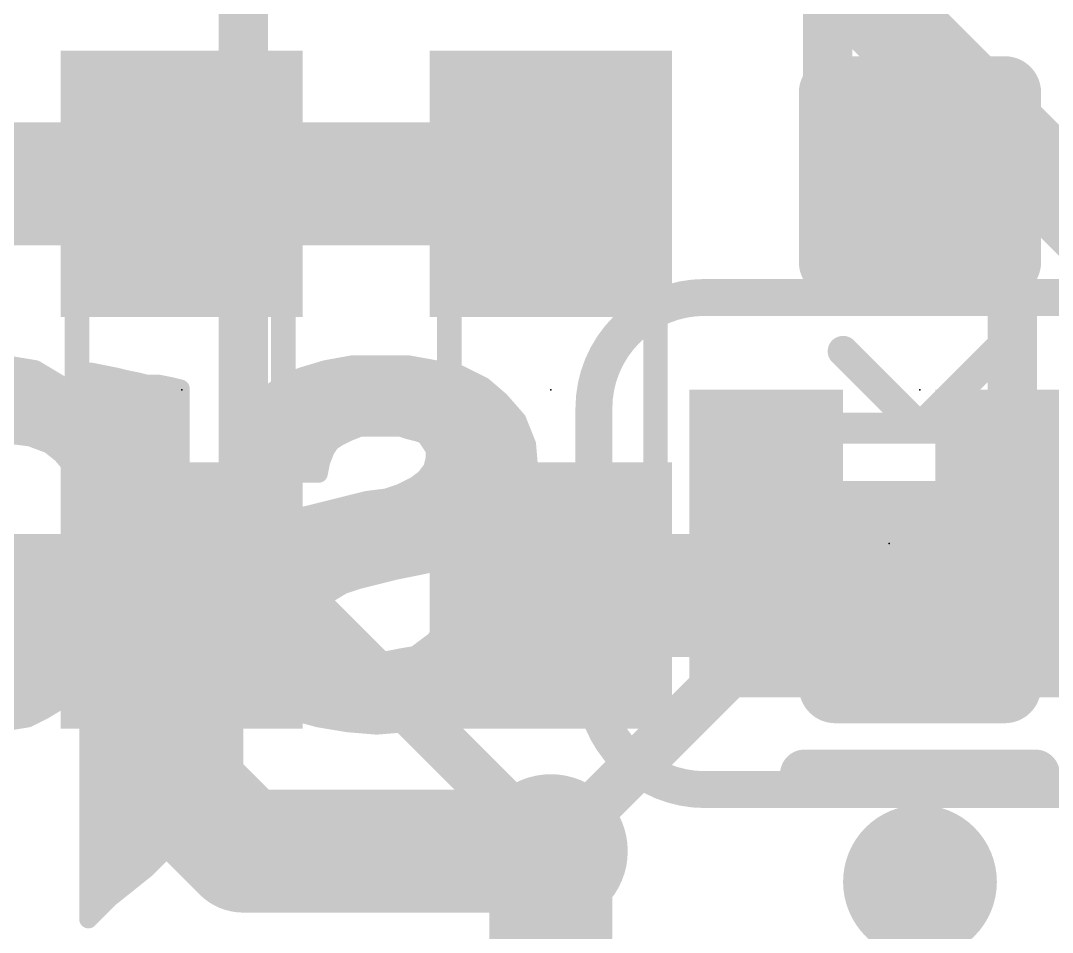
# Model space of a CAD drawing. Extents: x -31.8 to 54.9, y -15.3 to 25.5.
# Drawn here: x 15.845 to 20.105, y 16.047 to 19.812 of the extents above; entities that cross this region are included whole.
import ezdxf

# ---------------------------------------------------------------- set-up
doc = ezdxf.new("R2010")
doc.units = 0
for name, color, linetype in [('1', 12, 'CONTINUOUS'), ('16', 132, 'CONTINUOUS'), ('18', 110, 'CONTINUOUS'), ('21', 41, 'CONTINUOUS'), ('22', 40, 'CONTINUOUS'), ('23', 53, 'CONTINUOUS'), ('24', 53, 'CONTINUOUS'), ('51', 53, 'CONTINUOUS')]:
    doc.layers.add(name, color=color, linetype=linetype)

# ---------------------------------------------------------------- blocks, each defined once
blk = doc.blocks.new('RECT')
blk.add_solid([(-0.5, -0.5), (0.5, -0.5), (-0.5, 0.5), (0.5, 0.5)])
blk = doc.blocks.new('RECT160000X160000R30')
at = {"const_width": 0.15}
blk.add_lwpolyline([(0.425, -0.35), (0.425, 0.35, 0.4142), (0.35, 0.425), (-0.35, 0.425, 0.4142), (-0.425, 0.35), (-0.425, -0.35, 0.4142), (-0.35, -0.425), (0.35, -0.425, 0.4142)], format="xyb", close=True, dxfattribs=at)
blk.add_solid([(-0.3754, -0.3754), (0.3754, -0.3754), (-0.3754, 0.3754), (0.3754, 0.3754)])
blk = doc.blocks.new('ROUNDV')
at = {"const_width": 0.5}
blk.add_lwpolyline([(0, -0.25, 1), (0, 0.25, 1), (0, -0.25)], format="xyb", dxfattribs=at)

msp = doc.modelspace()

# ---------------------------------------------------------------- linework, layer by layer
at = {"layer": '1'}
for points, const_width in [([(19.177, 19.546), (19.177, 20.193)], 0.2032), ([(19.558, 19.165), (19.177, 19.546)], 0.2032), ([(16.51, 19.138), (14.986, 19.138)], 0.508), ([(18.034, 19.138), (16.51, 19.138)], 0.508), ([(14.986, 17.438), (16.51, 17.438)], 0.508), ([(16.51, 16.637), (16.51, 17.438)], 0.508), ([(19.531, 17.438), (18.034, 17.438)], 0.508), ([(19.558, 17.411), (19.531, 17.438)], 0.508), ([(16.764, 16.383), (16.51, 16.637)], 0.508), ([(18.034, 16.383), (16.764, 16.383)], 0.508)]:
    msp.add_lwpolyline(points, dxfattribs=dict(at, const_width=const_width))
for points, const_width in [([(19.2129, 19.5819, 1), (19.1411, 19.5101)], 0.1016), ([(19.1262, 19.546, 1), (19.2278, 19.546)], 0.1016), ([(16.51, 19.265, 1), (16.51, 19.011)], 0.254), ([(16.51, 19.011, 1), (16.51, 19.265)], 0.254), ([(18.034, 19.011, 1), (18.034, 19.265)], 0.254), ([(19.5221, 19.1291, 1), (19.5939, 19.2009)], 0.1016), ([(16.637, 17.438, 1), (16.383, 17.438)], 0.254), ([(16.51, 17.311, 1), (16.51, 17.565)], 0.254), ([(18.034, 17.565, 1), (18.034, 17.311)], 0.254), ([(19.6208, 17.5278, 1), (19.4412, 17.3482)], 0.254), ([(19.531, 17.311, 1), (19.531, 17.565)], 0.254), ([(19.4682, 17.3212, 1), (19.6478, 17.5008)], 0.254), ([(16.5998, 16.7268, 1), (16.4202, 16.5472)], 0.254), ([(16.383, 16.637, 1), (16.637, 16.637)], 0.254), ([(16.764, 16.51, 1), (16.764, 16.256)], 0.254), ([(18.034, 16.256, 1), (18.034, 16.51)], 0.254), ([(16.6742, 16.2932, 1), (16.8538, 16.4728)], 0.254)]:
    msp.add_lwpolyline(points, format="xyb", dxfattribs=dict(at, const_width=const_width))
at = {"layer": '16'}
for points, const_width in [([(16.764, 17.653), (16.764, 22.225)], 0.2032), ([(19.177, 20.193), (19.939, 19.431)], 0.2032), ([(19.939, 19.431), (19.939, 17.653)], 0.2032), ([(17.2085, 17.2085), (16.764, 17.653)], 0.2032), ([(18.923, 17.653), (18.923, 17.272)], 0.2032), ([(18.923, 17.272), (18.034, 16.383)], 0.2032), ([(18.034, 16.383), (17.2085, 17.2085)], 0.2032), ([(18.034, 15.494), (18.034, 16.383)], 0.508)]:
    msp.add_lwpolyline(points, dxfattribs=dict(at, const_width=const_width))
for points, const_width in [([(19.9898, 19.431, 1), (19.8882, 19.431)], 0.1016), ([(19.9031, 19.3951, 1), (19.9749, 19.4669)], 0.1016), ([(16.7999, 17.6889, 1), (16.7281, 17.6171)], 0.1016), ([(18.9738, 17.653, 1), (18.8722, 17.653)], 0.1016), ([(16.7132, 17.653, 1), (16.8148, 17.653)], 0.1016), ([(19.8882, 17.653, 1), (19.9898, 17.653)], 0.1016), ([(18.9589, 17.2361, 1), (18.8871, 17.3079)], 0.1016), ([(17.2444, 17.2444, 1), (17.1726, 17.1726)], 0.1016), ([(17.1726, 17.1726, 1), (17.2444, 17.2444)], 0.1016), ([(18.8722, 17.272, 1), (18.9738, 17.272)], 0.1016), ([(18.161, 16.383, 1), (17.907, 16.383)], 0.254), ([(17.9981, 16.4189, 1), (18.0699, 16.3471)], 0.1016), ([(17.9981, 16.3471, 1), (18.0699, 16.4189)], 0.1016)]:
    msp.add_lwpolyline(points, format="xyb", dxfattribs=dict(at, const_width=const_width))
at = {"layer": '21', "const_width": 0.2032}
msp.add_lwpolyline([(20.0343, 16.7005), (19.0817, 16.7005)], dxfattribs=at)
at = {"layer": '21', "const_width": 0.1016}
for points in [[(19.0817, 16.7513, 1), (19.0817, 16.6497)], [(20.0343, 16.6497, 1), (20.0343, 16.7513)]]:
    msp.add_lwpolyline(points, format="xyb", dxfattribs=at)
at = {"layer": '22'}
for points, const_width in [([(13.716, 25.4), (25.4, 13.716)], 0.2032), ([(20.955, 18.415), (18.669, 20.701)], 0.2032), ([(19.2024, 19.9136), (19.4564, 19.9136)], 0.2032), ([(19.4056, 19.7104), (19.6596, 19.7104)], 0.2032), ([(19.6088, 19.5072), (19.8628, 19.5072)], 0.2032), ([(19.812, 19.304), (20.066, 19.304)], 0.2032), ([(20.0152, 19.1008), (20.2692, 19.1008)], 0.2032), ([(20.193, 18.669), (18.669, 18.669)], 0.1524), ([(15.5152, 18.3642), (15.918, 18.3642)], 0.0762), ([(15.905, 18.372), (15.785, 18.392)], 0.0762), ([(16.005, 18.312), (15.905, 18.372)], 0.0762), ([(17.105, 18.372), (17.005, 18.342)], 0.0762), ([(17.079, 18.3642), (17.594, 18.3642)], 0.0762), ([(17.215, 18.392), (17.105, 18.372)], 0.0762), ([(17.445, 18.392), (17.215, 18.392)], 0.0762), ([(17.555, 18.372), (17.445, 18.392)], 0.0762), ([(17.655, 18.352), (17.555, 18.372)], 0.0762), ([(16.235, 18.342), (16.135, 18.362)], 0.0762), ([(16.135, 18.362), (16.135, 18.182)], 0.0762), ([(16.275, 18.332), (16.235, 18.342)], 0.0762), ([(16.325, 18.322), (16.275, 18.332)], 0.0762), ([(16.365, 18.312), (16.325, 18.322)], 0.0762), ([(17.005, 18.342), (16.915, 18.302)], 0.0762), ([(17.755, 18.302), (17.655, 18.352)], 0.0762), ([(15.3559, 18.288), (16.035, 18.288)], 0.0762), ([(16.055, 18.272), (16.005, 18.312)], 0.0762), ([(16.135, 18.288), (16.505, 18.288)], 0.0762), ([(16.415, 18.312), (16.365, 18.312)], 0.0762), ([(16.465, 18.302), (16.415, 18.312)], 0.0762), ([(16.505, 18.292), (16.465, 18.302)], 0.0762), ([(16.505, 16.442), (16.505, 18.292)], 0.0762), ([(16.915, 18.302), (16.835, 18.242)], 0.0762), ([(16.8963, 18.288), (17.7713, 18.288)], 0.0762), ([(17.825, 18.242), (17.755, 18.302)], 0.0762), ([(16.095, 18.232), (16.055, 18.272)], 0.0762), ([(16.835, 18.242), (16.775, 18.162)], 0.0762), ([(17.895, 18.162), (17.825, 18.242)], 0.0762), ([(18.2118, 17.0942), (18.2118, 18.2118)], 0.1524), ([(15.2698, 18.2118), (16.1112, 18.2118)], 0.0762), ([(16.135, 18.182), (16.095, 18.232)], 0.0762), ([(16.135, 18.2118), (16.505, 18.2118)], 0.0762), ([(16.8124, 18.2118), (17.8514, 18.2118)], 0.0762), ([(16.775, 18.162), (16.725, 18.062)], 0.0762), ([(17.935, 18.062), (17.895, 18.162)], 0.0762), ([(15.2082, 18.1356), (16.505, 18.1356)], 0.0762), ([(16.7618, 18.1356), (17.9056, 18.1356)], 0.0762), ([(17.155, 18.092), (17.195, 18.112)], 0.0762), ([(17.195, 18.112), (17.245, 18.132)], 0.0762), ([(17.245, 18.132), (17.415, 18.132)], 0.0762), ([(17.415, 18.132), (17.445, 18.122)], 0.0762), ([(17.445, 18.122), (17.485, 18.112)], 0.0762), ([(17.485, 18.112), (17.515, 18.102)], 0.0762), ([(15.805, 18.102), (15.885, 18.092)], 0.0762), ([(15.885, 18.092), (15.965, 18.062)], 0.0762), ([(17.105, 18.042), (17.125, 18.072)], 0.0762), ([(17.125, 18.072), (17.155, 18.092)], 0.0762), ([(17.515, 18.102), (17.555, 18.042)], 0.0762), ([(15.965, 18.062), (16.015, 18.022)], 0.0762), ([(15.9683, 18.0594), (16.505, 18.0594)], 0.0762), ([(16.725, 18.062), (16.705, 17.942)], 0.0762), ([(16.7246, 18.0594), (17.1166, 18.0594)], 0.0762), ([(17.085, 17.992), (17.105, 18.042)], 0.0762), ([(17.5434, 18.0594), (17.9352, 18.0594)], 0.0762), ([(17.555, 18.042), (17.555, 18.002)], 0.0762), ([(17.945, 17.942), (17.935, 18.062)], 0.0762), ([(16.015, 18.022), (16.065, 17.962)], 0.0762), ([(16.0473, 17.9832), (16.505, 17.9832)], 0.0762), ([(16.7119, 17.9832), (17.0832, 17.9832)], 0.0762), ([(17.075, 17.942), (17.085, 17.992)], 0.0762), ([(17.555, 18.002), (17.545, 17.962)], 0.0762), ([(17.5503, 17.9832), (17.9416, 17.9832)], 0.0762), ([(16.065, 17.962), (16.095, 17.892)], 0.0762), ([(16.705, 17.942), (17.075, 17.942)], 0.0762), ([(17.545, 17.962), (17.515, 17.922)], 0.0762), ([(17.935, 17.852), (17.945, 17.942)], 0.0762), ([(16.0886, 17.907), (16.505, 17.907)], 0.0762), ([(17.515, 17.922), (17.475, 17.892)], 0.0762), ([(17.495, 17.907), (17.9411, 17.907)], 0.0762), ([(16.095, 17.892), (16.125, 17.812)], 0.0762), ([(17.415, 17.862), (17.355, 17.842)], 0.0762), ([(17.475, 17.892), (17.415, 17.862)], 0.0762), ([(16.118, 17.8308), (16.505, 17.8308)], 0.0762), ([(16.125, 17.812), (16.135, 17.732)], 0.0762), ([(17.275, 17.832), (17.035, 17.772)], 0.0762), ([(17.2702, 17.8308), (17.9259, 17.8308)], 0.0762), ([(17.355, 17.842), (17.275, 17.832)], 0.0762), ([(17.905, 17.782), (17.935, 17.852)], 0.0762), ([(17.035, 17.772), (16.945, 17.752)], 0.0762), ([(17.865, 17.722), (17.905, 17.782)], 0.0762), ([(16.1322, 17.7546), (16.505, 17.7546)], 0.0762), ([(16.135, 17.732), (16.135, 17.562)], 0.0762), ([(16.945, 17.752), (16.805, 17.672)], 0.0762), ([(16.9567, 17.7546), (17.8867, 17.7546)], 0.0762), ([(17.735, 17.642), (17.805, 17.682)], 0.0762), ([(17.805, 17.682), (17.865, 17.722)], 0.0762), ([(16.135, 17.6784), (16.505, 17.6784)], 0.0762), ([(16.805, 17.672), (16.745, 17.622)], 0.0762), ([(16.8162, 17.6784), (17.7987, 17.6784)], 0.0762), ([(17.665, 17.612), (17.735, 17.642)], 0.0762), ([(16.135, 17.6022), (16.505, 17.6022)], 0.0762), ([(16.745, 17.622), (16.705, 17.562)], 0.0762), ([(16.7318, 17.6022), (17.6389, 17.6022)], 0.0762), ([(17.585, 17.582), (17.665, 17.612)], 0.0762), ([(16.135, 17.562), (16.095, 17.402)], 0.0762), ([(16.705, 17.562), (16.675, 17.492)], 0.0762), ([(17.395, 17.542), (17.495, 17.562)], 0.0762), ([(17.495, 17.562), (17.585, 17.582)], 0.0762), ([(16.126, 17.526), (16.505, 17.526)], 0.0762), ([(16.6896, 17.526), (17.331, 17.526)], 0.0762), ([(17.235, 17.502), (17.395, 17.542)], 0.0762), ([(16.675, 17.492), (16.665, 17.402)], 0.0762), ([(17.125, 17.452), (17.175, 17.482)], 0.0762), ([(17.175, 17.482), (17.235, 17.502)], 0.0762), ([(16.107, 17.4498), (16.505, 17.4498)], 0.0762), ([(16.6703, 17.4498), (17.1221, 17.4498)], 0.0762), ([(17.085, 17.422), (17.125, 17.452)], 0.0762), ([(16.095, 17.402), (16.065, 17.332)], 0.0762), ([(16.665, 17.402), (16.685, 17.272)], 0.0762), ([(17.065, 17.382), (17.085, 17.422)], 0.0762), ([(17.605, 17.402), (17.605, 17.342)], 0.0762), ([(17.975, 17.402), (17.605, 17.402)], 0.0762), ([(17.955, 17.272), (17.975, 17.402)], 0.0762), ([(16.0828, 17.3736), (16.505, 17.3736)], 0.0762), ([(16.6694, 17.3736), (17.0629, 17.3736)], 0.0762), ([(17.055, 17.342), (17.065, 17.382)], 0.0762), ([(17.075, 17.262), (17.055, 17.342)], 0.0762), ([(17.605, 17.342), (17.585, 17.292)], 0.0762), ([(17.605, 17.3736), (17.9706, 17.3736)], 0.0762), ([(16.065, 17.332), (16.015, 17.282)], 0.0762), ([(16.015, 17.282), (15.955, 17.232)], 0.0762), ([(16.0304, 17.2974), (16.505, 17.2974)], 0.0762), ([(16.6811, 17.2974), (17.0662, 17.2974)], 0.0762), ([(16.685, 17.272), (16.725, 17.162)], 0.0762), ([(17.105, 17.232), (17.075, 17.262)], 0.0762), ([(17.585, 17.292), (17.555, 17.252)], 0.0762), ([(17.5872, 17.2974), (17.9589, 17.2974)], 0.0762), ([(17.915, 17.172), (17.955, 17.272)], 0.0762), ([(15.955, 17.232), (15.885, 17.212)], 0.0762), ([(15.9172, 17.2212), (16.505, 17.2212)], 0.0762), ([(16.7035, 17.2212), (17.1194, 17.2212)], 0.0762), ([(17.145, 17.202), (17.105, 17.232)], 0.0762), ([(17.555, 17.252), (17.475, 17.192)], 0.0762), ([(17.5139, 17.2212), (17.9347, 17.2212)], 0.0762), ([(15.885, 17.212), (15.795, 17.202)], 0.0762), ([(17.185, 17.182), (17.145, 17.202)], 0.0762), ([(17.225, 17.172), (17.185, 17.182)], 0.0762), ([(17.265, 17.172), (17.225, 17.172)], 0.0762), ([(17.305, 17.162), (17.265, 17.172)], 0.0762), ([(17.365, 17.172), (17.305, 17.162)], 0.0762), ([(17.415, 17.182), (17.365, 17.172)], 0.0762), ([(17.475, 17.192), (17.415, 17.182)], 0.0762), ([(17.845, 17.082), (17.915, 17.172)], 0.0762), ([(15.2179, 17.145), (16.505, 17.145)], 0.0762), ([(16.725, 17.162), (16.785, 17.082)], 0.0762), ([(16.7378, 17.145), (17.894, 17.145)], 0.0762), ([(16.035, 17.022), (16.115, 17.122)], 0.0762), ([(16.115, 17.122), (16.125, 17.122)], 0.0762), ([(16.125, 17.122), (16.125, 16.102)], 0.0762), ([(15.2882, 17.0688), (16.0724, 17.0688)], 0.0762), ([(16.125, 17.0688), (16.505, 17.0688)], 0.0762), ([(16.785, 17.082), (16.865, 17.012)], 0.0762), ([(16.8001, 17.0688), (17.8299, 17.0688)], 0.0762), ([(17.765, 17.012), (17.845, 17.082)], 0.0762), ([(15.935, 16.962), (16.035, 17.022)], 0.0762), ([(16.865, 17.012), (16.965, 16.962)], 0.0762), ([(17.665, 16.962), (17.765, 17.012)], 0.0762), ([(15.3829, 16.9926), (15.986, 16.9926)], 0.0762), ([(15.875, 16.932), (15.935, 16.962)], 0.0762), ([(16.125, 16.9926), (16.505, 16.9926)], 0.0762), ([(16.9038, 16.9926), (17.7262, 16.9926)], 0.0762), ([(16.965, 16.962), (17.075, 16.932)], 0.0762), ([(17.555, 16.932), (17.665, 16.962)], 0.0762), ([(15.695, 16.902), (15.875, 16.932)], 0.0762), ([(16.125, 16.9164), (16.505, 16.9164)], 0.0762), ([(17.075, 16.932), (17.195, 16.912)], 0.0762), ([(17.1686, 16.9164), (17.4614, 16.9164)], 0.0762), ([(17.435, 16.912), (17.555, 16.932)], 0.0762), ([(17.195, 16.912), (17.315, 16.902)], 0.0762), ([(17.315, 16.902), (17.435, 16.912)], 0.0762), ([(16.125, 16.8402), (16.505, 16.8402)], 0.0762), ([(16.125, 16.764), (16.505, 16.764)], 0.0762), ([(16.125, 16.6878), (16.505, 16.6878)], 0.0762), ([(18.669, 16.637), (20.193, 16.637)], 0.1524), ([(16.125, 16.6116), (16.505, 16.6116)], 0.0762), ([(16.125, 16.5354), (16.505, 16.5354)], 0.0762), ([(16.125, 16.4592), (16.505, 16.4592)], 0.0762), ([(16.455, 16.402), (16.505, 16.442)], 0.0762), ([(16.125, 16.383), (16.436, 16.383)], 0.0762), ([(16.365, 16.312), (16.455, 16.402)], 0.0762), ([(16.125, 16.3068), (16.3585, 16.3068)], 0.0762), ([(16.215, 16.192), (16.365, 16.312)], 0.0762), ([(16.125, 16.2306), (16.2632, 16.2306)], 0.0762), ([(16.125, 16.102), (16.215, 16.192)], 0.0762), ([(16.125, 16.1544), (16.1774, 16.1544)], 0.0762)]:
    msp.add_lwpolyline(points, dxfattribs=dict(at, const_width=const_width))
for points, const_width in [([(19.4056, 19.7612, 1), (19.4056, 19.6596)], 0.1016), ([(19.6596, 19.6596, 1), (19.6596, 19.7612)], 0.1016), ([(19.6088, 19.558, 1), (19.6088, 19.4564)], 0.1016), ([(19.8628, 19.4564, 1), (19.8628, 19.558)], 0.1016), ([(19.812, 19.3548, 1), (19.812, 19.2532)], 0.1016), ([(20.066, 19.2532, 1), (20.066, 19.3548)], 0.1016), ([(20.0152, 19.1516, 1), (20.0152, 19.05)], 0.1016), ([(18.669, 18.669, 0.4142), (18.2118, 18.2118)], 0.1524), ([(18.669, 18.7071, 1), (18.669, 18.6309)], 0.0762), ([(18.669, 18.6309, 1), (18.669, 18.7071)], 0.0762), ([(15.9148, 18.3883, 1), (15.8952, 18.3557)], 0.0381), ([(15.9019, 18.3532, 1), (15.9081, 18.3908)], 0.0381), ([(15.918, 18.3452, 1), (15.918, 18.3833)], 0.0381), ([(17.079, 18.3833, 1), (17.079, 18.3452)], 0.0381), ([(17.1016, 18.3907, 1), (17.1084, 18.3533)], 0.0381), ([(17.1105, 18.3538, 1), (17.0995, 18.3902)], 0.0381), ([(17.215, 18.411, 1), (17.215, 18.3729)], 0.0381), ([(17.2184, 18.3733, 1), (17.2116, 18.4107)], 0.0381), ([(17.4484, 18.4107, 1), (17.4416, 18.3733)], 0.0381), ([(17.445, 18.3729, 1), (17.445, 18.411)], 0.0381), ([(17.5587, 18.3907, 1), (17.5513, 18.3533)], 0.0381), ([(17.5516, 18.3533, 1), (17.5584, 18.3907)], 0.0381), ([(17.594, 18.3452, 1), (17.594, 18.3833)], 0.0381), ([(16.1387, 18.3807, 1), (16.1313, 18.3433)], 0.0381), ([(16.1541, 18.362, 1), (16.116, 18.362)], 0.0381), ([(16.2396, 18.3605, 1), (16.2304, 18.3235)], 0.0381), ([(16.2313, 18.3233, 1), (16.2387, 18.3607)], 0.0381), ([(16.2787, 18.3507, 1), (16.2713, 18.3133)], 0.0381), ([(16.2704, 18.3135, 1), (16.2796, 18.3505)], 0.0381), ([(16.3296, 18.3405, 1), (16.3204, 18.3035)], 0.0381), ([(16.3213, 18.3033, 1), (16.3287, 18.3407)], 0.0381), ([(16.9995, 18.3602, 1), (17.0105, 18.3238)], 0.0381), ([(17.0127, 18.3246, 1), (16.9973, 18.3594)], 0.0381), ([(17.6635, 18.369, 1), (17.6465, 18.335)], 0.0381), ([(17.6513, 18.3333, 1), (17.6587, 18.3707)], 0.0381), ([(16.0169, 18.3269, 1), (15.9931, 18.2971)], 0.0381), ([(15.9952, 18.2957, 1), (16.0148, 18.3283)], 0.0381), ([(16.035, 18.269, 1), (16.035, 18.3071)], 0.0381), ([(16.135, 18.3071, 1), (16.135, 18.269)], 0.0381), ([(16.365, 18.3311, 1), (16.365, 18.293)], 0.0381), ([(16.3604, 18.2935, 1), (16.3696, 18.3305)], 0.0381), ([(16.4187, 18.3307, 1), (16.4113, 18.2933)], 0.0381), ([(16.415, 18.293, 1), (16.415, 18.3311)], 0.0381), ([(16.4696, 18.3205, 1), (16.4604, 18.2835)], 0.0381), ([(16.4613, 18.2833, 1), (16.4687, 18.3207)], 0.0381), ([(16.5241, 18.292, 1), (16.486, 18.292)], 0.0381), ([(16.5004, 18.2735, 1), (16.5096, 18.3105)], 0.0381), ([(16.505, 18.269, 1), (16.505, 18.3071)], 0.0381), ([(16.8963, 18.3071, 1), (16.8963, 18.269)], 0.0381), ([(16.9073, 18.3194, 1), (16.9227, 18.2846)], 0.0381), ([(16.9264, 18.2868, 1), (16.9036, 18.3172)], 0.0381), ([(17.7674, 18.3165, 1), (17.7426, 18.2875)], 0.0381), ([(17.7465, 18.285, 1), (17.7635, 18.319)], 0.0381), ([(17.7713, 18.269, 1), (17.7713, 18.3071)], 0.0381), ([(16.0685, 18.2855, 1), (16.0415, 18.2585)], 0.0381), ([(16.0431, 18.2571, 1), (16.0669, 18.2869)], 0.0381), ([(16.8236, 18.2572, 1), (16.8464, 18.2268)], 0.0381), ([(16.8502, 18.2306, 1), (16.8198, 18.2534)], 0.0381), ([(17.8393, 18.2545, 1), (17.8107, 18.2295)], 0.0381), ([(17.8126, 18.2275, 1), (17.8374, 18.2565)], 0.0381), ([(18.2499, 18.2118, 1), (18.1737, 18.2118)], 0.0762), ([(16.1099, 18.2439, 1), (16.0801, 18.2201)], 0.0381), ([(16.0815, 18.2185, 1), (16.1085, 18.2455)], 0.0381), ([(16.1112, 18.1928, 1), (16.1112, 18.2309)], 0.0381), ([(16.135, 18.2309, 1), (16.135, 18.1928)], 0.0381), ([(16.505, 18.1928, 1), (16.505, 18.2309)], 0.0381), ([(16.8124, 18.2309, 1), (16.8124, 18.1928)], 0.0381), ([(17.8514, 18.1928, 1), (17.8514, 18.2309)], 0.0381), ([(18.1737, 18.2118, 1), (18.2499, 18.2118)], 0.0762), ([(16.116, 18.182, 1), (16.1541, 18.182)], 0.0381), ([(16.1201, 18.1701, 1), (16.1499, 18.1939)], 0.0381), ([(16.7598, 18.1734, 1), (16.7902, 18.1506)], 0.0381), ([(16.792, 18.1535, 1), (16.758, 18.1705)], 0.0381), ([(17.9127, 18.1691, 1), (17.8773, 18.1549)], 0.0381), ([(17.8807, 18.1495, 1), (17.9093, 18.1745)], 0.0381), ([(16.505, 18.1166, 1), (16.505, 18.1547)], 0.0381), ([(16.7618, 18.1547, 1), (16.7618, 18.1166)], 0.0381), ([(17.1879, 18.1297, 1), (17.2021, 18.0943)], 0.0381), ([(17.2035, 18.095, 1), (17.1865, 18.129)], 0.0381), ([(17.245, 18.1511, 1), (17.245, 18.113)], 0.0381), ([(17.2521, 18.1143, 1), (17.2379, 18.1497)], 0.0381), ([(17.421, 18.1501, 1), (17.409, 18.1139)], 0.0381), ([(17.415, 18.113, 1), (17.415, 18.1511)], 0.0381), ([(17.4496, 18.1405, 1), (17.4404, 18.1035)], 0.0381), ([(17.439, 18.1039, 1), (17.451, 18.1401)], 0.0381), ([(17.491, 18.1301, 1), (17.479, 18.0939)], 0.0381), ([(17.4804, 18.0935, 1), (17.4896, 18.1305)], 0.0381), ([(17.9056, 18.1166, 1), (17.9056, 18.1547)], 0.0381), ([(15.8917, 18.1098, 1), (15.8783, 18.0742)], 0.0381), ([(15.8826, 18.0731, 1), (15.8874, 18.1109)], 0.0381), ([(17.1144, 18.0879, 1), (17.1356, 18.0561)], 0.0381), ([(17.1409, 18.0614, 1), (17.1091, 18.0826)], 0.0381), ([(17.1465, 18.109, 1), (17.1635, 18.075)], 0.0381), ([(17.1656, 18.0761, 1), (17.1444, 18.1079)], 0.0381), ([(17.5309, 18.1126, 1), (17.4991, 18.0914)], 0.0381), ([(17.509, 18.0839, 1), (17.521, 18.1201)], 0.0381), ([(15.9769, 18.0769, 1), (15.9531, 18.0471)], 0.0381), ([(15.9683, 18.0785, 1), (15.9683, 18.0404)], 0.0381), ([(15.9583, 18.0442, 1), (15.9717, 18.0798)], 0.0381), ([(16.505, 18.0404, 1), (16.505, 18.0785)], 0.0381), ([(16.7246, 18.0785, 1), (16.7246, 18.0404)], 0.0381), ([(16.708, 18.0705, 1), (16.742, 18.0535)], 0.0381), ([(16.7438, 18.0589, 1), (16.7062, 18.0651)], 0.0381), ([(17.0891, 18.0526, 1), (17.1209, 18.0314)], 0.0381), ([(17.1227, 18.0349, 1), (17.0873, 18.0491)], 0.0381), ([(17.1166, 18.0404, 1), (17.1166, 18.0785)], 0.0381), ([(17.5434, 18.0785, 1), (17.5434, 18.0404)], 0.0381), ([(17.574, 18.042, 1), (17.5359, 18.042)], 0.0381), ([(17.5391, 18.0314, 1), (17.5709, 18.0526)], 0.0381), ([(17.954, 18.0636, 1), (17.916, 18.0604)], 0.0381), ([(17.9173, 18.0549, 1), (17.9527, 18.0691)], 0.0381), ([(17.9352, 18.0404, 1), (17.9352, 18.0785)], 0.0381), ([(16.0296, 18.0342, 1), (16.0004, 18.0098)], 0.0381), ([(16.0031, 18.0071, 1), (16.0269, 18.0369)], 0.0381), ([(16.0473, 18.0023, 1), (16.0473, 17.9642)], 0.0381), ([(16.505, 17.9642, 1), (16.505, 18.0023)], 0.0381), ([(16.7119, 18.0023, 1), (16.7119, 17.9642)], 0.0381), ([(17.0673, 17.9991, 1), (17.1027, 17.9849)], 0.0381), ([(17.1037, 17.9883, 1), (17.0663, 17.9957)], 0.0381), ([(17.0832, 17.9642, 1), (17.0832, 18.0023)], 0.0381), ([(17.5503, 18.0023, 1), (17.5503, 17.9642)], 0.0381), ([(17.5359, 18.002, 1), (17.574, 18.002)], 0.0381), ([(17.5735, 17.9974, 1), (17.5365, 18.0066)], 0.0381), ([(17.9416, 17.9642, 1), (17.9416, 18.0023)], 0.0381), ([(16.0825, 17.9695, 1), (16.0475, 17.9545)], 0.0381), ([(16.0504, 17.9498, 1), (16.0796, 17.9742)], 0.0381), ([(16.705, 17.9611, 1), (16.705, 17.923)], 0.0381), ([(17.075, 17.923, 1), (17.075, 17.9611)], 0.0381), ([(17.5265, 17.9666, 1), (17.5635, 17.9574)], 0.0381), ([(17.5602, 17.9506, 1), (17.5298, 17.9734)], 0.0381), ([(17.9639, 17.9399, 1), (17.9261, 17.9441)], 0.0381), ([(16.0886, 17.9261, 1), (16.0886, 17.888)], 0.0381), ([(16.505, 17.888, 1), (16.505, 17.9261)], 0.0381), ([(16.6862, 17.9451, 1), (16.7238, 17.9389)], 0.0381), ([(17.0563, 17.9457, 1), (17.0937, 17.9383)], 0.0381), ([(17.495, 17.9261, 1), (17.495, 17.888)], 0.0381), ([(17.4998, 17.9334, 1), (17.5302, 17.9106)], 0.0381), ([(17.5264, 17.9068, 1), (17.5036, 17.9372)], 0.0381), ([(17.926, 17.9404, 1), (17.964, 17.9436)], 0.0381), ([(17.9411, 17.888, 1), (17.9411, 17.9261)], 0.0381), ([(16.1128, 17.8987, 1), (16.0772, 17.8853)], 0.0381), ([(16.0775, 17.8845, 1), (16.1125, 17.8995)], 0.0381), ([(17.4065, 17.879, 1), (17.4235, 17.845)], 0.0381), ([(17.421, 17.8439, 1), (17.409, 17.8801)], 0.0381), ([(17.4636, 17.9072, 1), (17.4864, 17.8768)], 0.0381), ([(17.4835, 17.875, 1), (17.4665, 17.909)], 0.0381), ([(16.118, 17.8498, 1), (16.118, 17.8117)], 0.0381), ([(16.1439, 17.8144, 1), (16.1061, 17.8096)], 0.0381), ([(16.505, 17.8117, 1), (16.505, 17.8498)], 0.0381), ([(17.2702, 17.8498, 1), (17.2702, 17.8117)], 0.0381), ([(17.2726, 17.8509, 1), (17.2774, 17.8131)], 0.0381), ([(17.2796, 17.8135, 1), (17.2704, 17.8505)], 0.0381), ([(17.349, 17.8601, 1), (17.361, 17.8239)], 0.0381), ([(17.3574, 17.8231, 1), (17.3526, 17.8609)], 0.0381), ([(17.9161, 17.8541, 1), (17.9539, 17.8499)], 0.0381), ([(17.9525, 17.8445, 1), (17.9175, 17.8595)], 0.0381), ([(17.9259, 17.8117, 1), (17.9259, 17.8498)], 0.0381), ([(16.1072, 17.8053, 1), (16.1428, 17.8187)], 0.0381), ([(17.0304, 17.7905, 1), (17.0396, 17.7535)], 0.0381), ([(17.0391, 17.7534, 1), (17.0309, 17.7906)], 0.0381), ([(17.8875, 17.7895, 1), (17.9225, 17.7745)], 0.0381), ([(17.9209, 17.7714, 1), (17.8891, 17.7926)], 0.0381), ([(16.1322, 17.7736, 1), (16.1322, 17.7355)], 0.0381), ([(16.1541, 17.732, 1), (16.116, 17.732)], 0.0381), ([(16.505, 17.7355, 1), (16.505, 17.7736)], 0.0381), ([(16.9409, 17.7706, 1), (16.9491, 17.7334)], 0.0381), ([(16.9545, 17.7355, 1), (16.9355, 17.7685)], 0.0381), ([(16.9567, 17.7736, 1), (16.9567, 17.7355)], 0.0381), ([(17.8867, 17.7355, 1), (17.8867, 17.7736)], 0.0381), ([(16.1161, 17.7296, 1), (16.1539, 17.7344)], 0.0381), ([(17.8145, 17.6655, 1), (17.7955, 17.6985)], 0.0381), ([(17.8491, 17.7326, 1), (17.8809, 17.7114)], 0.0381), ([(17.8756, 17.7061, 1), (17.8544, 17.7379)], 0.0381), ([(16.135, 17.6974, 1), (16.135, 17.6593)], 0.0381), ([(16.505, 17.6593, 1), (16.505, 17.6974)], 0.0381), ([(16.7955, 17.6885, 1), (16.8145, 17.6555)], 0.0381), ([(16.8172, 17.6574, 1), (16.7928, 17.6866)], 0.0381), ([(16.8162, 17.6974, 1), (16.8162, 17.6593)], 0.0381), ([(17.7255, 17.6585, 1), (17.7445, 17.6255)], 0.0381), ([(17.7425, 17.6245, 1), (17.7275, 17.6595)], 0.0381), ([(17.7944, 17.6979, 1), (17.8156, 17.6661)], 0.0381), ([(17.7987, 17.6593, 1), (17.7987, 17.6974)], 0.0381), ([(16.135, 17.6212, 1), (16.135, 17.5831)], 0.0381), ([(16.505, 17.5831, 1), (16.505, 17.6212)], 0.0381), ([(16.7318, 17.6212, 1), (16.7318, 17.5831)], 0.0381), ([(16.7328, 17.6366, 1), (16.7572, 17.6074)], 0.0381), ([(16.7609, 17.6114, 1), (16.7291, 17.6326)], 0.0381), ([(17.6389, 17.5831, 1), (17.6389, 17.6212)], 0.0381), ([(17.6575, 17.6295, 1), (17.6725, 17.5945)], 0.0381), ([(17.6717, 17.5942, 1), (17.6583, 17.6298)], 0.0381), ([(16.1535, 17.5574, 1), (16.1165, 17.5666)], 0.0381), ([(16.7225, 17.5545, 1), (16.6875, 17.5695)], 0.0381), ([(17.4909, 17.5806, 1), (17.4991, 17.5434)], 0.0381), ([(17.4987, 17.5433, 1), (17.4913, 17.5807)], 0.0381), ([(17.5783, 17.5998, 1), (17.5917, 17.5642)], 0.0381), ([(17.5891, 17.5634, 1), (17.5809, 17.6006)], 0.0381), ([(16.126, 17.545, 1), (16.126, 17.5069)], 0.0381), ([(16.116, 17.562, 1), (16.1541, 17.562)], 0.0381), ([(16.505, 17.5069, 1), (16.505, 17.545)], 0.0381), ([(16.6896, 17.545, 1), (16.6896, 17.5069)], 0.0381), ([(16.6891, 17.5726, 1), (16.7209, 17.5514)], 0.0381), ([(17.331, 17.5069, 1), (17.331, 17.545)], 0.0381), ([(17.3913, 17.5607, 1), (17.3987, 17.5233)], 0.0381), ([(17.3996, 17.5235, 1), (17.3904, 17.5605)], 0.0381), ([(16.6575, 17.4995, 1), (16.6925, 17.4845)], 0.0381), ([(16.6939, 17.4899, 1), (16.6561, 17.4941)], 0.0381), ([(17.169, 17.5001, 1), (17.181, 17.4639)], 0.0381), ([(17.1848, 17.4657, 1), (17.1652, 17.4983)], 0.0381), ([(17.2304, 17.5205, 1), (17.2396, 17.4835)], 0.0381), ([(17.241, 17.4839, 1), (17.229, 17.5201)], 0.0381), ([(16.107, 17.4688, 1), (16.107, 17.4307)], 0.0381), ([(16.505, 17.4307, 1), (16.505, 17.4688)], 0.0381), ([(16.6703, 17.4688, 1), (16.6703, 17.4307)], 0.0381), ([(17.1152, 17.4683, 1), (17.1348, 17.4357)], 0.0381), ([(17.1364, 17.4368, 1), (17.1136, 17.4672)], 0.0381), ([(17.1221, 17.4307, 1), (17.1221, 17.4688)], 0.0381), ([(16.0765, 17.4066, 1), (16.1135, 17.3974)], 0.0381), ([(16.1125, 17.3945, 1), (16.0775, 17.4095)], 0.0381), ([(16.6838, 17.4049, 1), (16.6462, 17.3991)], 0.0381), ([(16.6461, 17.4041, 1), (16.6839, 17.3999)], 0.0381), ([(17.0736, 17.4372, 1), (17.0964, 17.4068)], 0.0381), ([(17.102, 17.4135, 1), (17.068, 17.4305)], 0.0381), ([(17.6241, 17.402, 1), (17.586, 17.402)], 0.0381), ([(17.605, 17.4211, 1), (17.605, 17.383)], 0.0381), ([(17.9938, 17.3991, 1), (17.9562, 17.4049)], 0.0381), ([(17.975, 17.383, 1), (17.975, 17.4211)], 0.0381), ([(16.0828, 17.3926, 1), (16.0828, 17.3545)], 0.0381), ([(16.505, 17.3545, 1), (16.505, 17.3926)], 0.0381), ([(16.6694, 17.3926, 1), (16.6694, 17.3545)], 0.0381), ([(17.0735, 17.3466, 1), (17.0365, 17.3374)], 0.0381), ([(17.048, 17.3905, 1), (17.082, 17.3735)], 0.0381), ([(17.0835, 17.3774, 1), (17.0465, 17.3866)], 0.0381), ([(17.0629, 17.3545, 1), (17.0629, 17.3926)], 0.0381), ([(17.605, 17.3926, 1), (17.605, 17.3545)], 0.0381), ([(17.6227, 17.3349, 1), (17.5873, 17.3491)], 0.0381), ([(17.9706, 17.3545, 1), (17.9706, 17.3926)], 0.0381), ([(16.0475, 17.3395, 1), (16.0825, 17.3245)], 0.0381), ([(16.0785, 17.3185, 1), (16.0515, 17.3455)], 0.0381), ([(17.0365, 17.3466, 1), (17.0735, 17.3374)], 0.0381), ([(17.586, 17.342, 1), (17.6241, 17.342)], 0.0381), ([(16.0015, 17.2955, 1), (16.0285, 17.2685)], 0.0381), ([(16.0272, 17.2674, 1), (16.0028, 17.2966)], 0.0381), ([(16.0304, 17.3164, 1), (16.0304, 17.2783)], 0.0381), ([(16.505, 17.2783, 1), (16.505, 17.3164)], 0.0381), ([(16.6811, 17.3164, 1), (16.6811, 17.2783)], 0.0381), ([(16.7029, 17.2785, 1), (16.6671, 17.2655)], 0.0381), ([(16.6662, 17.2691, 1), (16.7038, 17.2749)], 0.0381), ([(17.0885, 17.2755, 1), (17.0615, 17.2485)], 0.0381), ([(17.0662, 17.2783, 1), (17.0662, 17.3164)], 0.0381), ([(17.5673, 17.2991, 1), (17.6027, 17.2849)], 0.0381), ([(17.5872, 17.3164, 1), (17.5872, 17.2783)], 0.0381), ([(17.6002, 17.2806, 1), (17.5698, 17.3034)], 0.0381), ([(17.9362, 17.2749, 1), (17.9738, 17.2691)], 0.0381), ([(17.9727, 17.2649, 1), (17.9373, 17.2791)], 0.0381), ([(17.9589, 17.2783, 1), (17.9589, 17.3164)], 0.0381), ([(15.9172, 17.2402, 1), (15.9172, 17.2021)], 0.0381), ([(15.9428, 17.2466, 1), (15.9672, 17.2174)], 0.0381), ([(15.9602, 17.2137, 1), (15.9498, 17.2503)], 0.0381), ([(16.505, 17.2021, 1), (16.505, 17.2402)], 0.0381), ([(16.7035, 17.2402, 1), (16.7035, 17.2021)], 0.0381), ([(17.0565, 17.2574, 1), (17.0935, 17.2666)], 0.0381), ([(17.1164, 17.2472, 1), (17.0936, 17.2168)], 0.0381), ([(17.0915, 17.2185, 1), (17.1185, 17.2455)], 0.0381), ([(17.1194, 17.2021, 1), (17.1194, 17.2402)], 0.0381), ([(17.5139, 17.2402, 1), (17.5139, 17.2021)], 0.0381), ([(17.5398, 17.2634, 1), (17.5702, 17.2406)], 0.0381), ([(17.5664, 17.2368, 1), (17.5436, 17.2672)], 0.0381), ([(17.9347, 17.2021, 1), (17.9347, 17.2402)], 0.0381), ([(15.8798, 17.2303, 1), (15.8902, 17.1937)], 0.0381), ([(15.8871, 17.1931, 1), (15.8829, 17.2309)], 0.0381), ([(17.1535, 17.219, 1), (17.1365, 17.185)], 0.0381), ([(17.1336, 17.1868, 1), (17.1564, 17.2172)], 0.0381), ([(17.1896, 17.2005, 1), (17.1804, 17.1635)], 0.0381), ([(17.1765, 17.165, 1), (17.1935, 17.199)], 0.0381), ([(17.225, 17.1911, 1), (17.225, 17.153)], 0.0381), ([(17.2204, 17.1535, 1), (17.2296, 17.1905)], 0.0381), ([(17.2696, 17.1905, 1), (17.2604, 17.1535)], 0.0381), ([(17.265, 17.153, 1), (17.265, 17.1911)], 0.0381), ([(17.3613, 17.1907, 1), (17.3687, 17.1533)], 0.0381), ([(17.3681, 17.1532, 1), (17.3619, 17.1908)], 0.0381), ([(17.4119, 17.2008, 1), (17.4181, 17.1632)], 0.0381), ([(17.4187, 17.1633, 1), (17.4113, 17.2007)], 0.0381), ([(17.4636, 17.2072, 1), (17.4864, 17.1768)], 0.0381), ([(17.4781, 17.1732, 1), (17.4719, 17.2108)], 0.0381), ([(17.93, 17.1603, 1), (17.9, 17.1837)], 0.0381), ([(16.505, 17.1259, 1), (16.505, 17.164)], 0.0381), ([(16.7402, 17.1734, 1), (16.7098, 17.1506)], 0.0381), ([(16.7071, 17.1555, 1), (16.7429, 17.1685)], 0.0381), ([(16.7378, 17.164, 1), (16.7378, 17.1259)], 0.0381), ([(17.3019, 17.1808, 1), (17.3081, 17.1432)], 0.0381), ([(17.3004, 17.1435, 1), (17.3096, 17.1805)], 0.0381), ([(17.894, 17.1259, 1), (17.894, 17.164)], 0.0381), ([(17.8973, 17.1791, 1), (17.9327, 17.1649)], 0.0381), ([(18.2118, 17.0942, 0.4142), (18.669, 16.637)], 0.1524), ([(18.2499, 17.0942, 1), (18.1737, 17.0942)], 0.0762), ([(16.115, 17.141, 1), (16.115, 17.1029)], 0.0381), ([(16.1299, 17.1101, 1), (16.1001, 17.1339)], 0.0381), ([(16.1441, 17.122, 1), (16.1059, 17.122)], 0.0381), ([(16.125, 17.1029, 1), (16.125, 17.141)], 0.0381), ([(18.1737, 17.0942, 1), (18.2499, 17.0942)], 0.0762), ([(16.0724, 17.0497, 1), (16.0724, 17.0878)], 0.0381), ([(16.125, 17.0878, 1), (16.125, 17.0497)], 0.0381), ([(16.505, 17.0497, 1), (16.505, 17.0878)], 0.0381), ([(16.7975, 17.0963, 1), (16.7725, 17.0677)], 0.0381), ([(16.7698, 17.0706, 1), (16.8002, 17.0934)], 0.0381), ([(16.8001, 17.0878, 1), (16.8001, 17.0497)], 0.0381), ([(17.83, 17.0937, 1), (17.86, 17.0703)], 0.0381), ([(17.8299, 17.0497, 1), (17.8299, 17.0878)], 0.0381), ([(17.8575, 17.0677, 1), (17.8325, 17.0963)], 0.0381), ([(16.0201, 17.0339, 1), (16.0499, 17.0101)], 0.0381), ([(16.0448, 17.0057, 1), (16.0252, 17.0383)], 0.0381), ([(16.8735, 17.029, 1), (16.8565, 16.995)], 0.0381), ([(16.8525, 16.9977, 1), (16.8775, 17.0263)], 0.0381), ([(17.7525, 17.0263, 1), (17.7775, 16.9977)], 0.0381), ([(17.7735, 16.995, 1), (17.7565, 17.029)], 0.0381), ([(15.9252, 16.9783, 1), (15.9448, 16.9457)], 0.0381), ([(15.9435, 16.945, 1), (15.9265, 16.979)], 0.0381), ([(15.986, 16.9735, 1), (15.986, 17.0116)], 0.0381), ([(16.125, 17.0116, 1), (16.125, 16.9735)], 0.0381), ([(16.505, 16.9735, 1), (16.505, 17.0116)], 0.0381), ([(16.9038, 17.0116, 1), (16.9038, 16.9735)], 0.0381), ([(16.97, 16.9804, 1), (16.96, 16.9436)], 0.0381), ([(16.9565, 16.945, 1), (16.9735, 16.979)], 0.0381), ([(17.6565, 16.979, 1), (17.6735, 16.945)], 0.0381), ([(17.67, 16.9436, 1), (17.66, 16.9804)], 0.0381), ([(17.7262, 16.9735, 1), (17.7262, 17.0116)], 0.0381), ([(15.8665, 16.949, 1), (15.8835, 16.915)], 0.0381), ([(15.8781, 16.9132, 1), (15.8719, 16.9508)], 0.0381), ([(16.125, 16.9354, 1), (16.125, 16.8973)], 0.0381), ([(16.505, 16.8973, 1), (16.505, 16.9354)], 0.0381), ([(17.0781, 16.9508, 1), (17.0719, 16.9132)], 0.0381), ([(17.07, 16.9136, 1), (17.08, 16.9504)], 0.0381), ([(17.1686, 16.9354, 1), (17.1686, 16.8973)], 0.0381), ([(17.4614, 16.8973, 1), (17.4614, 16.9354)], 0.0381), ([(17.55, 16.9504, 1), (17.56, 16.9136)], 0.0381), ([(17.5581, 16.9132, 1), (17.5519, 16.9508)], 0.0381), ([(17.1966, 16.931, 1), (17.1934, 16.893)], 0.0381), ([(17.1919, 16.8932, 1), (17.1981, 16.9308)], 0.0381), ([(17.3134, 16.921, 1), (17.3166, 16.883)], 0.0381), ([(17.3134, 16.883, 1), (17.3166, 16.921)], 0.0381), ([(17.4319, 16.9308, 1), (17.4381, 16.8932)], 0.0381), ([(17.4366, 16.893, 1), (17.4334, 16.931)], 0.0381), ([(16.125, 16.8592, 1), (16.125, 16.8211)], 0.0381), ([(16.505, 16.8211, 1), (16.505, 16.8592)], 0.0381), ([(16.125, 16.783, 1), (16.125, 16.7449)], 0.0381), ([(16.505, 16.7449, 1), (16.505, 16.783)], 0.0381), ([(16.125, 16.7068, 1), (16.125, 16.6687)], 0.0381), ([(16.505, 16.6687, 1), (16.505, 16.7068)], 0.0381), ([(18.669, 16.6751, 1), (18.669, 16.5989)], 0.0762), ([(18.669, 16.5989, 1), (18.669, 16.6751)], 0.0762), ([(16.125, 16.6306, 1), (16.125, 16.5925)], 0.0381), ([(16.505, 16.5925, 1), (16.505, 16.6306)], 0.0381), ([(16.125, 16.5544, 1), (16.125, 16.5163)], 0.0381), ([(16.505, 16.5163, 1), (16.505, 16.5544)], 0.0381), ([(16.125, 16.4782, 1), (16.125, 16.4401)], 0.0381), ([(16.505, 16.4401, 1), (16.505, 16.4782)], 0.0381), ([(16.486, 16.442, 1), (16.5241, 16.442)], 0.0381), ([(16.5169, 16.4271, 1), (16.4931, 16.4569)], 0.0381), ([(16.125, 16.402, 1), (16.125, 16.3639)], 0.0381), ([(16.4431, 16.4169, 1), (16.4669, 16.3871)], 0.0381), ([(16.436, 16.3639, 1), (16.436, 16.402)], 0.0381), ([(16.4685, 16.3885, 1), (16.4415, 16.4155)], 0.0381), ([(16.125, 16.3258, 1), (16.125, 16.2877)], 0.0381), ([(16.3515, 16.3255, 1), (16.3785, 16.2985)], 0.0381), ([(16.3769, 16.2971, 1), (16.3531, 16.3269)], 0.0381), ([(16.3585, 16.2877, 1), (16.3585, 16.3258)], 0.0381), ([(16.125, 16.2496, 1), (16.125, 16.2115)], 0.0381), ([(16.2285, 16.1785, 1), (16.2015, 16.2055)], 0.0381), ([(16.2632, 16.2115, 1), (16.2632, 16.2496)], 0.0381), ([(16.125, 16.1735, 1), (16.125, 16.1354)], 0.0381), ([(16.1774, 16.1354, 1), (16.1774, 16.1735)], 0.0381), ([(16.2031, 16.2069, 1), (16.2269, 16.1771)], 0.0381), ([(16.1059, 16.102, 1), (16.1441, 16.102)], 0.0381), ([(16.1115, 16.1155, 1), (16.1385, 16.0885)], 0.0381)]:
    msp.add_lwpolyline(points, format="xyb", dxfattribs=dict(at, const_width=const_width))
at = {"layer": '23'}
for p in [(16.51, 18.288), (18.034, 18.288), (19.558, 18.288)]:
    msp.add_point(p, dxfattribs=at)
at = {"layer": '24'}
msp.add_point((19.431, 17.653), dxfattribs=at)
at = {"layer": '51'}
for points, const_width in [([(16.078, 17.932), (16.078, 18.644)], 0.1016), ([(16.929, 17.932), (16.929, 18.644)], 0.1016), ([(17.615, 18.644), (17.615, 17.932)], 0.1016), ([(18.466, 18.644), (18.466, 17.932)], 0.1016), ([(19.558, 18.1293), (19.2405, 18.4468)], 0.127), ([(19.558, 18.1293), (19.8755, 18.4468)], 0.127), ([(19.558, 18.1293), (19.0817, 18.1293)], 0.127), ([(20.0343, 18.1293), (19.558, 18.1293)], 0.127)]:
    msp.add_lwpolyline(points, dxfattribs=dict(at, const_width=const_width))
for points, const_width in [([(16.1034, 18.644, 1), (16.0526, 18.644)], 0.0508), ([(16.9544, 18.644, 1), (16.9036, 18.644)], 0.0508), ([(17.6404, 18.644, 1), (17.5896, 18.644)], 0.0508), ([(18.4914, 18.644, 1), (18.4406, 18.644)], 0.0508), ([(19.263, 18.4692, 1), (19.218, 18.4243)], 0.0635), ([(19.898, 18.4243, 1), (19.853, 18.4692)], 0.0635), ([(19.0817, 18.161, 1), (19.0817, 18.0975)], 0.0635), ([(19.558, 18.161, 1), (19.558, 18.0975)], 0.0635), ([(19.558, 18.0975, 1), (19.558, 18.161)], 0.0635), ([(20.0343, 18.0975, 1), (20.0343, 18.161)], 0.0635), ([(19.5355, 18.1517, 1), (19.5805, 18.1068)], 0.0635), ([(19.5355, 18.1068, 1), (19.5805, 18.1517)], 0.0635), ([(16.0526, 17.932, 1), (16.1034, 17.932)], 0.0508), ([(16.9036, 17.932, 1), (16.9544, 17.932)], 0.0508), ([(17.5896, 17.932, 1), (17.6404, 17.932)], 0.0508), ([(18.4406, 17.932, 1), (18.4914, 17.932)], 0.0508)]:
    msp.add_lwpolyline(points, format="xyb", dxfattribs=dict(at, const_width=const_width))

# ---------------------------------------------------------------- block references
at = {"layer": '1', "xscale": 1.1}
for p, rotation in [((16.51, 19.138), 90), ((18.034, 19.138), 270), ((16.51, 17.438), 90), ((18.034, 17.438), 270)]:
    msp.add_blockref('RECT', p, dxfattribs=dict(at, rotation=rotation))
at = {"layer": '1', "rotation": 180}
for p in [(19.558, 19.165), (19.558, 17.411)]:
    msp.add_blockref('RECT160000X160000R30', p, dxfattribs=at)
at = {"layer": '16', "rotation": 180}
for p, xscale, yscale in [((18.923, 17.653), 0.635, 1.27), ((19.939, 17.653), 0.635, 1.27), ((19.431, 17.653), 0.4064, 0.254)]:
    msp.add_blockref('RECT', p, dxfattribs=dict(at, xscale=xscale, yscale=yscale))
at = {"layer": '18', "xscale": 0.635, "yscale": 0.635}
for p in [(18.034, 16.383), (18.034, 16.383), (19.558, 16.256), (19.558, 16.256)]:
    msp.add_blockref('ROUNDV', p, dxfattribs=at)
at = {"layer": '51', "xscale": 0.5001, "yscale": 0.95}
for p, rotation in [((18.0391, 18.8762), 270), ((16.5049, 18.8682), 90), ((16.5049, 17.6999), 90), ((18.0391, 17.7078), 270)]:
    msp.add_blockref('RECT', p, dxfattribs=dict(at, rotation=rotation))

doc.saveas('drawing.dxf')
